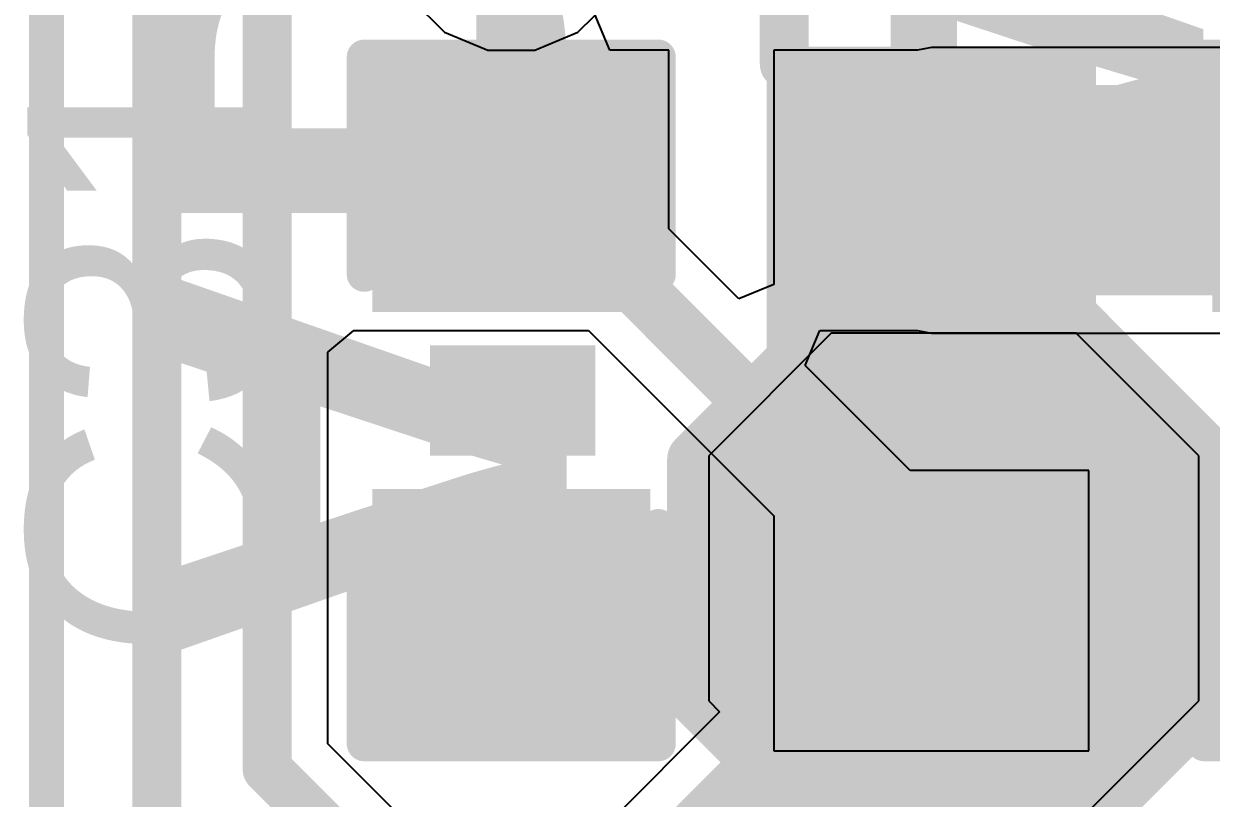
# Model space of a CAD drawing. Header units: inches. Extents: x -25 to 271, y -41 to 15.
# Drawn here: x 67.39 to 71.699, y -19.491 to -16.684 of the extents above; entities that cross this region are included whole.
import ezdxf

# ---------------------------------------------------------------- set-up
doc = ezdxf.new("R2010")
doc.units = ezdxf.units.IN
for name, color, linetype in [('Bottom Layer', 5, 'Continuous'), ('Bottom Overlay', 54, 'Continuous'), ('Bottom Paste', 16, 'Continuous'), ('Bottom Solder', 6, 'Continuous'), ('Top Glue Points', 56, 'Continuous'), ('Top Layer', 1, 'Continuous'), ('Top Overlay', 2, 'Continuous'), ('Top Paste', 8, 'Continuous'), ('Top Solder', 216, 'Continuous')]:
    doc.layers.add(name, color=color, linetype=linetype)
doc.styles.add('Arial', font='', dxfattribs={"height": 0.2})
doc.styles.add('Arial_Bold', font='', dxfattribs={"height": 0.2})
doc.styles.get('Arial').set_extended_font_data('Arial')
doc.styles.get('Arial_Bold').set_extended_font_data('Arial', bold=True)

# ---------------------------------------------------------------- blocks, each defined once
blk = doc.blocks.new('CAP_0603_50')
at = {"layer": 'Top Layer'}
for points in [[(-0.3809999999999999, 0.4445), (-0.3809999999999999, -0.4445), (-1.143, -0.4445), (-1.143, 0.4445)], [(1.143, 0.4445), (1.143, -0.4445), (0.3809999999999999, -0.4445), (0.3809999999999999, 0.4445)]]:
    blk.add_hatch(color=1, dxfattribs=at).paths.add_polyline_path(points)
at = {"layer": 'Top Paste'}
for points in [[(-0.3809999999999999, 0.4445), (-0.3809999999999999, -0.4445), (-1.143, -0.4445), (-1.143, 0.4445)], [(1.143, 0.4445), (1.143, -0.4445), (0.3809999999999999, -0.4445), (0.3809999999999999, 0.4445)]]:
    blk.add_hatch(color=8, dxfattribs=at).paths.add_polyline_path(points)
at = {"layer": 'Top Solder'}
for points in [[(-0.3210001199999999, 0.50449988), (-0.3210001199999999, -0.50449988), (-1.20299988, -0.50449988), (-1.20299988, 0.50449988)], [(1.20299988, 0.50449988), (1.20299988, -0.50449988), (0.3210001199999999, -0.50449988), (0.3210001199999999, 0.50449988)]]:
    blk.add_hatch(color=216, dxfattribs=at).paths.add_polyline_path(points)
at = {"layer": 'Top Overlay'}
for points in [[(-1.2446, 0.5334, 0.127, 0.127, 0), (-0.4571999999999999, 0.5334, 0.127, 0.127, 0)], [(-1.2446, 0.5334, 0.127, 0.127, 0), (-1.2446, -0.5334, 0.127, 0.127, 0)], [(0.4571999999999999, 0.5334, 0.127, 0.127, 0), (1.2446, 0.5334, 0.127, 0.127, 0)], [(1.2446, 0.5334, 0.127, 0.127, 0), (1.2446, -0.5334, 0.127, 0.127, 0)], [(-1.2446, -0.5334, 0.127, 0.127, 0), (-0.4571999999999999, -0.5334, 0.127, 0.127, 0)], [(0.4571999999999999, -0.5334, 0.127, 0.127, 0), (1.2446, -0.5334, 0.127, 0.127, 0)]]:
    blk.add_lwpolyline(points, format="xyseb", dxfattribs=at)
for points in [[(-1.27635, 0.5334, 0.0635, 0.0635, 1), (-1.21285, 0.5334, 0.0635, 0.0635, 1)], [(-1.27635, 0.5334, 0.0635, 0.0635, 1), (-1.21285, 0.5334, 0.0635, 0.0635, 1)], [(-0.4889499999999999, 0.5334, 0.0635, 0.0635, 1), (-0.42545, 0.5334, 0.0635, 0.0635, 1)], [(0.42545, 0.5334, 0.0635, 0.0635, 1), (0.4889499999999999, 0.5334, 0.0635, 0.0635, 1)], [(1.21285, 0.5334, 0.0635, 0.0635, 1), (1.27635, 0.5334, 0.0635, 0.0635, 1)], [(1.21285, 0.5334, 0.0635, 0.0635, 1), (1.27635, 0.5334, 0.0635, 0.0635, 1)], [(-1.27635, -0.5334, 0.0635, 0.0635, 1), (-1.21285, -0.5334, 0.0635, 0.0635, 1)], [(-1.27635, -0.5334, 0.0635, 0.0635, 1), (-1.21285, -0.5334, 0.0635, 0.0635, 1)], [(-0.4889499999999999, -0.5334, 0.0635, 0.0635, 1), (-0.42545, -0.5334, 0.0635, 0.0635, 1)], [(0.42545, -0.5334, 0.0635, 0.0635, 1), (0.4889499999999999, -0.5334, 0.0635, 0.0635, 1)], [(1.21285, -0.5334, 0.0635, 0.0635, 1), (1.27635, -0.5334, 0.0635, 0.0635, 1)], [(1.21285, -0.5334, 0.0635, 0.0635, 1), (1.27635, -0.5334, 0.0635, 0.0635, 1)]]:
    blk.add_lwpolyline(points, format="xyseb", close=True, dxfattribs=at)
blk = doc.blocks.new('CAP_0603_51')
at = {"layer": 'Top Layer'}
for points in [[(-0.3809999999999999, 0.4445), (-0.3809999999999999, -0.4445), (-1.143, -0.4445), (-1.143, 0.4445)], [(1.143, 0.4445), (1.143, -0.4445), (0.3809999999999999, -0.4445), (0.3809999999999999, 0.4445)]]:
    blk.add_hatch(color=1, dxfattribs=at).paths.add_polyline_path(points)
at = {"layer": 'Top Paste'}
for points in [[(-0.3809999999999999, 0.4445), (-0.3809999999999999, -0.4445), (-1.143, -0.4445), (-1.143, 0.4445)], [(1.143, 0.4445), (1.143, -0.4445), (0.3809999999999999, -0.4445), (0.3809999999999999, 0.4445)]]:
    blk.add_hatch(color=8, dxfattribs=at).paths.add_polyline_path(points)
at = {"layer": 'Top Solder'}
for points in [[(-0.3210001199999999, 0.50449988), (-0.3210001199999999, -0.50449988), (-1.20299988, -0.50449988), (-1.20299988, 0.50449988)], [(1.20299988, 0.50449988), (1.20299988, -0.50449988), (0.3210001199999999, -0.50449988), (0.3210001199999999, 0.50449988)]]:
    blk.add_hatch(color=216, dxfattribs=at).paths.add_polyline_path(points)
at = {"layer": 'Top Overlay'}
for points in [[(-1.2446, 0.5334, 0.127, 0.127, 0), (-0.4571999999999999, 0.5334, 0.127, 0.127, 0)], [(-1.2446, 0.5334, 0.127, 0.127, 0), (-1.2446, -0.5334, 0.127, 0.127, 0)], [(0.4571999999999999, 0.5334, 0.127, 0.127, 0), (1.2446, 0.5334, 0.127, 0.127, 0)], [(1.2446, 0.5334, 0.127, 0.127, 0), (1.2446, -0.5334, 0.127, 0.127, 0)], [(-1.2446, -0.5334, 0.127, 0.127, 0), (-0.4571999999999999, -0.5334, 0.127, 0.127, 0)], [(0.4571999999999999, -0.5334, 0.127, 0.127, 0), (1.2446, -0.5334, 0.127, 0.127, 0)]]:
    blk.add_lwpolyline(points, format="xyseb", dxfattribs=at)
for points in [[(-1.27635, 0.5334, 0.0635, 0.0635, 1), (-1.21285, 0.5334, 0.0635, 0.0635, 1)], [(-1.27635, 0.5334, 0.0635, 0.0635, 1), (-1.21285, 0.5334, 0.0635, 0.0635, 1)], [(-0.4889499999999999, 0.5334, 0.0635, 0.0635, 1), (-0.42545, 0.5334, 0.0635, 0.0635, 1)], [(0.42545, 0.5334, 0.0635, 0.0635, 1), (0.4889499999999999, 0.5334, 0.0635, 0.0635, 1)], [(1.21285, 0.5334, 0.0635, 0.0635, 1), (1.27635, 0.5334, 0.0635, 0.0635, 1)], [(1.21285, 0.5334, 0.0635, 0.0635, 1), (1.27635, 0.5334, 0.0635, 0.0635, 1)], [(-1.27635, -0.5334, 0.0635, 0.0635, 1), (-1.21285, -0.5334, 0.0635, 0.0635, 1)], [(-1.27635, -0.5334, 0.0635, 0.0635, 1), (-1.21285, -0.5334, 0.0635, 0.0635, 1)], [(-0.4889499999999999, -0.5334, 0.0635, 0.0635, 1), (-0.42545, -0.5334, 0.0635, 0.0635, 1)], [(0.42545, -0.5334, 0.0635, 0.0635, 1), (0.4889499999999999, -0.5334, 0.0635, 0.0635, 1)], [(1.21285, -0.5334, 0.0635, 0.0635, 1), (1.27635, -0.5334, 0.0635, 0.0635, 1)], [(1.21285, -0.5334, 0.0635, 0.0635, 1), (1.27635, -0.5334, 0.0635, 0.0635, 1)]]:
    blk.add_lwpolyline(points, format="xyseb", close=True, dxfattribs=at)
blk = doc.blocks.new('TEST_POINT_B_87')
at = {"layer": 'Bottom Layer'}
blk.add_hatch(color=5, dxfattribs=at).paths.add_polyline_path([(0.3809999999999999, 0.7619999999999999), (-0.3809999999999999, 0.7619999999999999), (-0.7619999999999999, 0.3809999999999999), (-0.7619999999999999, -0.3809999999999999), (-0.3809999999999999, -0.7619999999999999), (0.3809999999999999, -0.7619999999999999), (0.7619999999999999, -0.3809999999999999), (0.7619999999999999, 0.3809999999999999)])
at = {"layer": 'Bottom Paste'}
blk.add_hatch(color=16, dxfattribs=at).paths.add_polyline_path([(0.3809999999999999, 0.7619999999999999), (-0.3809999999999999, 0.7619999999999999), (-0.7619999999999999, 0.3809999999999999), (-0.7619999999999999, -0.3809999999999999), (-0.3809999999999999, -0.7619999999999999), (0.3809999999999999, -0.7619999999999999), (0.7619999999999999, -0.3809999999999999), (0.7619999999999999, 0.3809999999999999)])
at = {"layer": 'Bottom Solder'}
blk.add_hatch(color=6, dxfattribs=at).paths.add_polyline_path([(0.4318, 0.8636), (-0.4318, 0.8636), (-0.8636, 0.4318), (-0.8636, -0.4318), (-0.4318, -0.8636), (0.4318, -0.8636), (0.8636, -0.4318), (0.8636, 0.4318)])
at = {"layer": 'Bottom Overlay'}
for points in [[(-0.4318, 0.9397999999999999, 0.1999996, 0.1999996, 0), (-0.9397999999999999, 0.4318, 0.1999996, 0.1999996, 0)], [(0.4318, 0.9397999999999999, 0.1999996, 0.1999996, 0), (-0.4318, 0.9397999999999999, 0.1999996, 0.1999996, 0)], [(0.9397999999999999, 0.4318, 0.1999996, 0.1999996, 0), (0.4318, 0.9397999999999999, 0.1999996, 0.1999996, 0)], [(-0.9397999999999999, 0.4318, 0.1999996, 0.1999996, 0), (-0.9397999999999999, -0.4318, 0.1999996, 0.1999996, 0)], [(0.9397999999999999, 0.4318, 0.1999996, 0.1999996, 0), (0.9397999999999999, -0.4318, 0.1999996, 0.1999996, 0)], [(-0.4318, -0.9397999999999999, 0.1999996, 0.1999996, 0), (-0.9397999999999999, -0.4318, 0.1999996, 0.1999996, 0)], [(0.9397999999999999, -0.4318, 0.1999996, 0.1999996, 0), (0.4318, -0.9397999999999999, 0.1999996, 0.1999996, 0)], [(0.4318, -0.9397999999999999, 0.1999996, 0.1999996, 0), (-0.4318, -0.9397999999999999, 0.1999996, 0.1999996, 0)]]:
    blk.add_lwpolyline(points, format="xyseb", dxfattribs=at)
for points in [[(-0.4817998999999999, 0.9397999999999999, 0.0999998, 0.0999998, 1), (-0.3818001, 0.9397999999999999, 0.0999998, 0.0999998, 1)], [(-0.4817998999999999, 0.9397999999999999, 0.0999998, 0.0999998, 1), (-0.3818001, 0.9397999999999999, 0.0999998, 0.0999998, 1)], [(0.3818001, 0.9397999999999999, 0.0999998, 0.0999998, 1), (0.4817998999999999, 0.9397999999999999, 0.0999998, 0.0999998, 1)], [(0.3818001, 0.9397999999999999, 0.0999998, 0.0999998, 1), (0.4817998999999999, 0.9397999999999999, 0.0999998, 0.0999998, 1)], [(-0.9897999000000001, 0.4318, 0.0999998, 0.0999998, 1), (-0.8898001, 0.4318, 0.0999998, 0.0999998, 1)], [(-0.9897999000000001, 0.4318, 0.0999998, 0.0999998, 1), (-0.8898001, 0.4318, 0.0999998, 0.0999998, 1)], [(0.8898001, 0.4318, 0.0999998, 0.0999998, 1), (0.9897999000000001, 0.4318, 0.0999998, 0.0999998, 1)], [(0.8898001, 0.4318, 0.0999998, 0.0999998, 1), (0.9897999000000001, 0.4318, 0.0999998, 0.0999998, 1)], [(-0.9897999000000001, -0.4318, 0.0999998, 0.0999998, 1), (-0.8898001, -0.4318, 0.0999998, 0.0999998, 1)], [(-0.9897999000000001, -0.4318, 0.0999998, 0.0999998, 1), (-0.8898001, -0.4318, 0.0999998, 0.0999998, 1)], [(0.8898001, -0.4318, 0.0999998, 0.0999998, 1), (0.9897999000000001, -0.4318, 0.0999998, 0.0999998, 1)], [(0.8898001, -0.4318, 0.0999998, 0.0999998, 1), (0.9897999000000001, -0.4318, 0.0999998, 0.0999998, 1)], [(-0.4817998999999999, -0.9397999999999999, 0.0999998, 0.0999998, 1), (-0.3818001, -0.9397999999999999, 0.0999998, 0.0999998, 1)], [(-0.4817998999999999, -0.9397999999999999, 0.0999998, 0.0999998, 1), (-0.3818001, -0.9397999999999999, 0.0999998, 0.0999998, 1)], [(0.3818001, -0.9397999999999999, 0.0999998, 0.0999998, 1), (0.4817998999999999, -0.9397999999999999, 0.0999998, 0.0999998, 1)], [(0.3818001, -0.9397999999999999, 0.0999998, 0.0999998, 1), (0.4817998999999999, -0.9397999999999999, 0.0999998, 0.0999998, 1)]]:
    blk.add_lwpolyline(points, format="xyseb", close=True, dxfattribs=at)
blk = doc.blocks.new('RES_0603_116')
at = {"layer": 'Top Layer'}
for points in [[(-0.3809999999999999, 0.4445), (-0.3809999999999999, -0.4445), (-1.143, -0.4445), (-1.143, 0.4445)], [(1.143, 0.4445), (1.143, -0.4445), (0.3809999999999999, -0.4445), (0.3809999999999999, 0.4445)]]:
    blk.add_hatch(color=1, dxfattribs=at).paths.add_polyline_path(points)
at = {"layer": 'Top Paste'}
for points in [[(-0.3809999999999999, 0.4445), (-0.3809999999999999, -0.4445), (-1.143, -0.4445), (-1.143, 0.4445)], [(1.143, 0.4445), (1.143, -0.4445), (0.3809999999999999, -0.4445), (0.3809999999999999, 0.4445)]]:
    blk.add_hatch(color=8, dxfattribs=at).paths.add_polyline_path(points)
at = {"layer": 'Top Solder'}
for points in [[(-0.2794, 0.5460999999999999), (-0.2794, -0.5460999999999999), (-1.2446, -0.5460999999999999), (-1.2446, 0.5460999999999999)], [(1.2446, 0.5460999999999999), (1.2446, -0.5460999999999999), (0.2794, -0.5460999999999999), (0.2794, 0.5460999999999999)]]:
    blk.add_hatch(color=216, dxfattribs=at).paths.add_polyline_path(points)
at = {"layer": 'Top Overlay'}
for points in [[(-1.2192, 0.5334, 0.127, 0.127, 0), (-1.2192, -0.5334, 0.127, 0.127, 0)], [(-1.2192, 0.5334, 0.127, 0.127, 0), (1.2192, 0.5334, 0.127, 0.127, 0)], [(1.2192, 0.5334, 0.127, 0.127, 0), (1.2192, -0.5334, 0.127, 0.127, 0)], [(-1.2192, -0.5334, 0.127, 0.127, 0), (1.2192, -0.5334, 0.127, 0.127, 0)]]:
    blk.add_lwpolyline(points, format="xyseb", dxfattribs=at)
for points in [[(-1.25095, 0.5334, 0.0635, 0.0635, 1), (-1.18745, 0.5334, 0.0635, 0.0635, 1)], [(-1.25095, 0.5334, 0.0635, 0.0635, 1), (-1.18745, 0.5334, 0.0635, 0.0635, 1)], [(1.18745, 0.5334, 0.0635, 0.0635, 1), (1.25095, 0.5334, 0.0635, 0.0635, 1)], [(1.18745, 0.5334, 0.0635, 0.0635, 1), (1.25095, 0.5334, 0.0635, 0.0635, 1)], [(-1.25095, -0.5334, 0.0635, 0.0635, 1), (-1.18745, -0.5334, 0.0635, 0.0635, 1)], [(-1.25095, -0.5334, 0.0635, 0.0635, 1), (-1.18745, -0.5334, 0.0635, 0.0635, 1)], [(1.18745, -0.5334, 0.0635, 0.0635, 1), (1.25095, -0.5334, 0.0635, 0.0635, 1)], [(1.18745, -0.5334, 0.0635, 0.0635, 1), (1.25095, -0.5334, 0.0635, 0.0635, 1)]]:
    blk.add_lwpolyline(points, format="xyseb", close=True, dxfattribs=at)

msp = doc.modelspace()

# ---------------------------------------------------------------- hatches: boundary and pattern name
at = {"layer": 'Top Glue Points'}
for points in [[(68.863972, -17.849596), (68.863972, -18.249392), (69.46391999999999, -18.249392), (69.46391999999999, -17.849596)], [(70.28307, -18.252694), (71.08317, -18.252694), (71.08317, -17.852898), (70.28307, -17.852898)]]:
    msp.add_hatch(color=56, dxfattribs=at).paths.add_polyline_path(points)

# ---------------------------------------------------------------- linework, layer by layer
at = {"layer": 'Bottom Layer'}
for p, q in [((68.79712936, -16.59492998), (68.91724595999999, -16.71504658)), ((69.40099403999999, -16.71504658), (69.52111064, -16.59492998)), ((68.91724595999999, -16.71504658), (69.07418494, -16.78005534)), ((69.24405506, -16.78005534), (69.40099403999999, -16.71504658)), ((69.07418494, -16.78005534), (69.24405506, -16.78005534)), ((70.31989999999999, -17.8054), (69.8754, -18.2499)), ((71.2089, -17.8054), (70.31989999999999, -17.8054)), ((71.6534, -18.2499), (71.2089, -17.8054)), ((69.8754, -18.2499), (69.8754, -19.1389)), ((71.6534, -19.1389), (71.6534, -18.2499)), ((69.8754, -19.1389), (69.91452362, -19.17802362)), ((71.2089, -19.5834), (71.6534, -19.1389)), ((69.91452362, -19.17802362), (69.47872566, -19.61382158))]:
    msp.add_line(p, q, dxfattribs=at)
for points in [[(69.58599747999999, -19.87279744, 0.254, 0.254, 0), (70.76439492, -18.6944, 0.254, 0.254, 0)], [(70.76439492, -18.6944, 0.1778, 0.1778, 0), (70.7644, -18.6944, 0.1778, 0.1778, 0)]]:
    msp.add_lwpolyline(points, format="xyseb", dxfattribs=at)
for points in [[(70.70089492, -18.6944, 0.127, 0.127, 1), (70.82789491999999, -18.6944, 0.127, 0.127, 1)], [(70.71994491999999, -18.6944, 0.08889999999999999, 0.08889999999999999, 1), (70.80884492, -18.6944, 0.08889999999999999, 0.08889999999999999, 1)], [(70.71995, -18.6944, 0.08889999999999999, 0.08889999999999999, 1), (70.80884999999999, -18.6944, 0.08889999999999999, 0.08889999999999999, 1)]]:
    msp.add_lwpolyline(points, format="xyseb", close=True, dxfattribs=at)
at = {"layer": 'Top Layer'}
for p, q in [((69.51615256, -16.779494), (69.46354662, -16.652494)), ((69.73061999999999, -16.779494), (69.51615256, -16.779494)), ((69.73061999999999, -17.42777312), (69.73061999999999, -16.779494)), ((70.63308708, -16.779494), (70.11162, -16.779494)), ((70.11162, -16.779494), (70.11162, -17.62916464)), ((70.68311999999999, -16.76954228), (70.63308708, -16.779494)), ((71.99257635999999, -16.76954228), (70.68311999999999, -16.76954228)), ((69.98461999999999, -17.68177058), (69.73061999999999, -17.42777312)), ((70.11162, -17.62916464), (69.98461999999999, -17.68177058)), ((68.49335044, -17.8745134), (68.58762254, -17.795494)), ((68.58762254, -17.795494), (69.43909912, -17.795494)), ((69.43909912, -17.795494), (70.11162, -18.46801742)), ((70.22534342, -17.922494), (70.27794936000001, -17.795494)), ((70.27794936000001, -17.795494), (70.63308708, -17.795494)), ((70.63308708, -17.795494), (70.68311999999999, -17.80544572)), ((70.68311999999999, -17.80544572), (72.20711999999999, -17.80544572)), ((68.49335044, -19.29405336), (68.49335044, -17.8745134)), ((70.60634342, -18.303494), (70.22534342, -17.922494)), ((71.25461999999999, -18.303494), (70.60634342, -18.303494)), ((71.25461999999999, -19.319494), (71.25461999999999, -18.303494)), ((70.11162, -18.46801742), (70.11162, -19.319494)), ((68.75347183999999, -19.55417476), (68.49335044, -19.29405336)), ((70.11162, -19.319494), (71.25461999999999, -19.319494))]:
    msp.add_line(p, q, dxfattribs=at)
for points in [[(67.87312308, -19.71472308, 0.1778, 0.1778, 0), (67.87312308, -14.24849322, 0.1778, 0.1778, 0)], [(68.27322134, -19.38523174, 0.1778, 0.1778, 0), (68.27322134, -14.24849322, 0.1778, 0.1778, 0)], [(67.47312133999999, -21.72772134, 0.127, 0.127, 0), (67.47312133999999, -14.24849322, 0.127, 0.127, 0)], [(69.15911999999999, -17.287494, 0.254, 0.254, 0), (69.15911999999999, -16.35305594, 0.254, 0.254, 0)], [(70.68311999999999, -17.287494, 0.7619999999999999, 0.7619999999999999, 0), (72.20711999999999, -17.287494, 0.7619999999999999, 0.7619999999999999, 0)], [(69.26071999999999, -17.287494, 0.2032, 0.2032, 0), (70.68311999999999, -18.709894, 0.2032, 0.2032, 0)], [(68.27322134, -19.38523174, 0.1778, 0.1778, 0), (68.82698959999999, -19.939, 0.1778, 0.1778, 0)]]:
    msp.add_lwpolyline(points, format="xyseb", dxfattribs=at)
for points in [[(70.49262, -17.287494, 0.3809999999999999, 0.3809999999999999, 1), (70.87361999999999, -17.287494, 0.3809999999999999, 0.3809999999999999, 1)], [(69.09562, -17.287494, 0.127, 0.127, 1), (69.22261999999999, -17.287494, 0.127, 0.127, 1)], [(69.20992, -17.287494, 0.1016, 0.1016, 1), (69.31152, -17.287494, 0.1016, 0.1016, 1)], [(70.63232, -18.709894, 0.1016, 0.1016, 1), (70.73392, -18.709894, 0.1016, 0.1016, 1)], [(68.22877134, -19.38523174, 0.08889999999999999, 0.08889999999999999, 1), (68.31767134, -19.38523174, 0.08889999999999999, 0.08889999999999999, 1)], [(68.22877134, -19.38523174, 0.08889999999999999, 0.08889999999999999, 1), (68.31767134, -19.38523174, 0.08889999999999999, 0.08889999999999999, 1)]]:
    msp.add_lwpolyline(points, format="xyseb", close=True, dxfattribs=at)
at = {"layer": 'Top Overlay'}
msp.add_lwpolyline([(70.14972, -16.830294, 0.1778, 0.1778, 0), (70.14972, -16.068294, 0.1778, 0.1778, 0)], format="xyseb", dxfattribs=at)
msp.add_lwpolyline([(70.10527, -16.830294, 0.08889999999999999, 0.08889999999999999, 1), (70.19417, -16.830294, 0.08889999999999999, 0.08889999999999999, 1)], format="xyseb", close=True, dxfattribs=at)

# ---------------------------------------------------------------- block references
for name, p, rotation in [('CAP_0603_51', (69.15911999999999, -18.049494), 90), ('CAP_0603_50', (72.20711999999999, -18.049494), 90), ('RES_0603_116', (70.68311999999999, -18.049494), 90), ('TEST_POINT_B_87', (70.7644, -18.6944), 180)]:
    msp.add_blockref(name, p, dxfattribs=dict(rotation=rotation))

# ---------------------------------------------------------------- texts
at = {"layer": 'Bottom Overlay', "style": 'Arial_Bold', "text_generation_flag": 2}
for s, p in [('ADC1', (70.14631639999999, -17.653)), ('ADC3', (67.8363261, -19.05))]:
    msp.add_text(s, height=1.524, rotation=270, dxfattribs=at).set_placement(p)
at = {"layer": 'Top Overlay', "style": 'Arial'}
msp.add_text('C31', height=0.889, rotation=90, dxfattribs=at).set_placement((68.29259137999999, -18.99614692))

doc.saveas('drawing.dxf')
